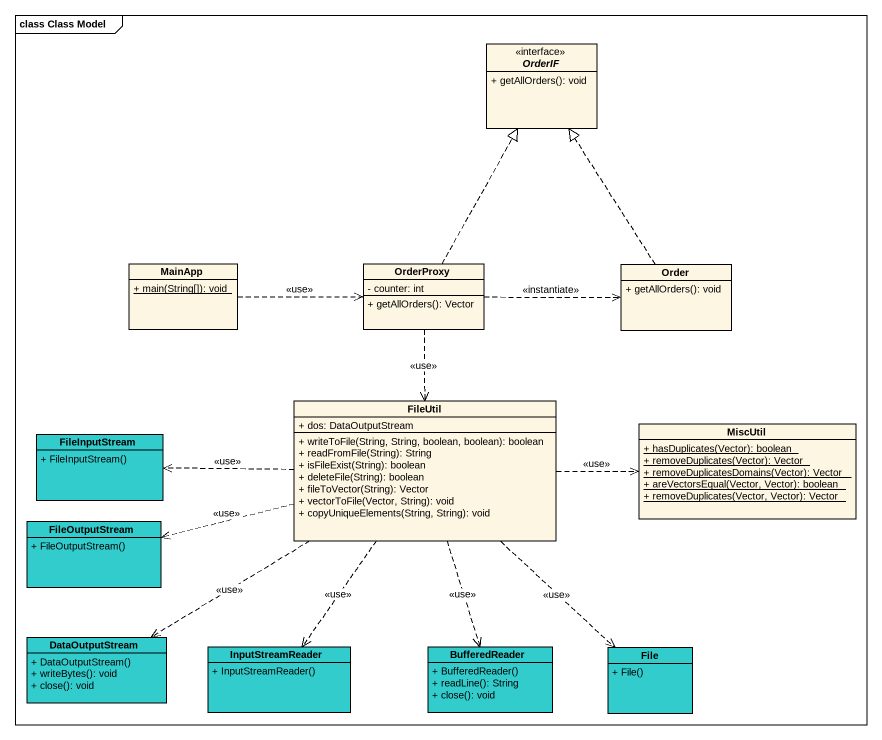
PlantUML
@startuml
mainframe class Class Model
hide circle
hide empty members
skinparam classAttributeIconSize 0
interface OrderIF {
  + getAllOrders(): void
}
class MainApp {
  {static} + main(String[]): void
}
class OrderProxy {
  - counter: int
  + getAllOrders(): Vector
}
class Order {
  + getAllOrders(): void
}
class FileUtil {
  + dos: DataOutputStream
  + writeToFile(String, String, boolean, boolean): boolean
  + readFromFile(String): String
  + isFileExist(String): boolean
  + deleteFile(String): boolean
  + fileToVector(String): Vector
  + vectorToFile(Vector, String): void
  + copyUniqueElements(String, String): void
}
class FileInputStream #33CCCC {
  + FileInputStream()
}
class MiscUtil {
  {static} + hasDuplicates(Vector): boolean
  {static} + removeDuplicates(Vector): Vector
  {static} + removeDuplicatesDomains(Vector): Vector
  {static} + areVectorsEqual(Vector, Vector): boolean
  {static} + removeDuplicates(Vector, Vector): Vector
}
class FileOutputStream #33CCCC {
  + FileOutputStream()
}
class DataOutputStream #33CCCC {
  + DataOutputStream()
  + writeBytes(): void
  + close(): void
}
class InputStreamReader #33CCCC {
  + InputStreamReader()
}
class BufferedReader #33CCCC {
  + BufferedReader()
  + readLine(): String
  + close(): void
}
class "File" as File_ #33CCCC {
  + File()
}
MainApp .right.> OrderProxy : <<use>>
OrderProxy .up.|> OrderIF
OrderProxy .right.> Order : <<instantiate>>
OrderProxy ..> FileUtil : <<use>>
Order .up.|> OrderIF
FileUtil .left.> FileInputStream : <<use>>
FileUtil .right.> MiscUtil : <<use>>
FileUtil .left.> FileOutputStream : <<use>>
FileUtil ..> DataOutputStream : <<use>>
FileUtil ..> InputStreamReader : <<use>>
FileUtil ..> BufferedReader : <<use>>
FileUtil ..> File_ : <<use>>
@enduml
